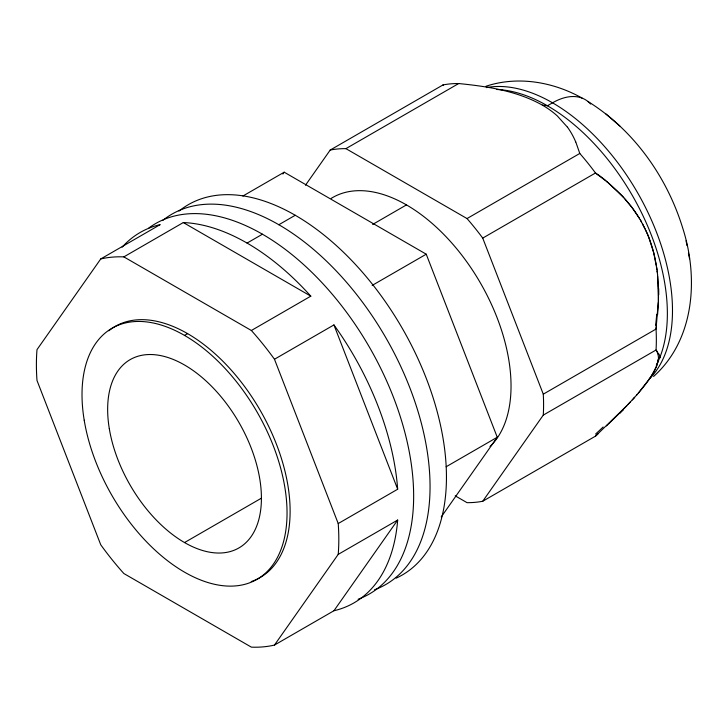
<?xml version="1.0" encoding="UTF-8"?>
<svg xmlns="http://www.w3.org/2000/svg" width="728" height="728" viewBox="0 0 728 728"><rect width="100%" height="100%" fill="white"/><g stroke="black" fill="none" stroke-linecap="round" stroke-linejoin="round"><path stroke-width="1.09" d="M658.503 295.704L658.503 294.549M658.494 296.842L658.394 301.256M658.358 302.329L657.63 314.451M656.492 325.534L656.046 329.056A193.903 111.948 60 0 1 656.046 350.004L656.492 350.623M654.818 370.097L653.962 371.708M653.826 371.963L649.995 378.141M652.079 374.929L656.52 366.393L658.43 359.113A164.519 34.716 -38.9 0 0 658.449 357.494M651.869 375.266L650.286 377.714M650.04 378.078L638.338 393.093M649.858 378.351L649.048 379.525A109.673 23.178 -38.8 0 1 638.41 392.993M122.122 247.201A213.841 123.46 60 0 1 160.196 224.615L100.737 258.95L36.992 349.64A213.841 123.46 60 0 0 36.992 380.462L100.737 544.771A213.841 123.46 60 0 0 123.86 573.528L251.36 647.137A213.841 123.46 60 0 0 274.474 645.072L333.934 610.746A213.841 123.46 60 0 0 397.679 520.047L338.22 554.381L274.474 645.072M282.892 174.047L284.193 172.19L426.235 254.199L497.26 437.246L441.223 516.971M305.469 185.24L330.212 150.041L442.979 84.939A193.903 111.948 60 0 1 458.686 83.538C487.369 86.414 516.889 90.836 542.378 105.132A109.773 63.382 0 0 1 557.33 115.961L567.412 127.163M333.934 610.746L397.679 520.047M455.209 495.832L467.021 502.657A193.903 111.948 60 0 0 482.728 501.255L543.279 415.106L656.046 350.004L657.857 353.38L658.503 357.448M636.554 395.14L638.429 392.993M636.964 394.676L634.161 397.816M634.616 397.315L633.824 398.189M633.924 398.089L632.969 399.126M633.023 399.071L628.919 403.494M632.277 399.89L632.732 399.39M630.475 401.838L628.073 404.386M628.319 404.131L622.695 409.955M626.799 405.724L595.495 436.145L482.728 501.255M618.927 413.75L616.743 415.916M616.034 416.625L614.614 418.018M653.58 376.458C694.63 339.858 698.716 277.878 682.773 228.264C666.994 176.877 633.797 130.003 587.887 101.438M613.904 418.709L610.455 422.058M609.773 422.713L608.426 424.005M607.753 424.642L606.424 425.916M598.016 433.815L595.495 436.145M123.86 256.884L183.31 222.55A213.841 123.46 60 0 1 310.811 296.159L251.36 330.494L123.86 256.884A213.841 123.46 60 0 0 100.737 258.95M242.897 196.032L284.193 172.19M330.212 150.041A193.903 111.948 60 0 1 345.918 148.639L458.686 83.538M247.065 243.079L262.444 234.207M278.842 224.734L295.24 215.261M372.627 224.452L406.47 204.905M184.53 335.408L187.606 333.633M345.918 148.639L467.021 218.564L579.788 153.453L575.766 141.924M372.163 285.412L426.235 254.199M467.021 218.564A193.903 111.948 60 0 1 482.728 238.101L595.495 172.991L607.571 182.255L618.199 191.837M251.36 330.494A213.841 123.46 60 0 1 274.474 359.25L333.934 324.925A213.841 123.46 60 0 1 397.679 489.225L338.22 523.55A213.841 123.46 60 0 1 338.22 554.381M184.53 542.56L261.334 498.225M543.279 415.106A193.903 111.948 60 0 0 543.279 394.166L656.046 329.056L658.421 300.464L657.548 274.693M446.137 466.766L497.26 437.246M486.022 86.241C517.936 75.685 553.344 81.891 582.2 98.153M542.378 105.132L547.429 105.769L552.552 102.812A65.238 37.665 -60 0 1 590.663 104.068M183.31 222.55L310.811 296.159M598.016 174.811L595.495 172.991A193.903 111.948 60 0 0 579.788 153.453M606.433 181.308L607.762 182.41M608.435 182.974L623.86 197.698M619.774 125.953L605.933 113.932M625.043 199.008L632.268 207.817M632.732 208.436L633.205 209.073M443.343 85.44L442.979 84.939L443.425 85.558M633.442 209.391L634.161 210.392M634.407 210.738L634.898 211.439M635.144 211.793L636.427 213.668M636.691 214.068L640.112 219.537M639.43 218.391L631.358 206.616L622.695 196.442A164.519 129.611 84.8 0 0 618.909 192.592M640.14 219.574L641.586 222.086M640.485 220.174L645.145 228.956M642.469 223.696L647.447 234.061M645.69 230.121L646.291 231.413M646.582 232.068L647.756 234.807M647.711 234.68L648.575 236.8M647.92 235.19L648.775 237.328A109.673 86.496 84.9 0 1 655.5 260.815M648.739 237.228L653.671 252.571L656.847 268.869M482.728 238.101L543.279 394.166M333.934 324.925L397.679 489.225M274.474 359.25L338.22 523.55M657.73 353.016L658.03 353.954M686.067 240.768L687.014 245.6M688.433 253.071L689.553 258.768M655.655 261.525L656.046 263.691M656.165 264.41L656.283 265.138M656.52 266.584L656.929 269.487M656.911 269.305L657.138 271.034M657.12 270.934L657.457 273.828M657.184 271.453L657.284 272.281M657.466 273.901L657.611 275.275M657.702 276.231L658.258 284.029M658.285 284.694L658.394 287.278M658.412 287.915L658.43 288.543M486.377 87.597A169.624 97.934 60 0 1 639.757 196.578A169.624 97.934 60 0 1 648.621 379.688M496.514 89.471A169.624 97.934 60 0 1 632.013 194.922A169.624 97.934 60 0 1 656.292 365.247M108.809 330.794A144.972 83.702 60 0 1 260.97 411.693A144.972 83.702 60 0 1 251.242 581.554M162.617 220.548A213.841 123.46 60 0 1 386.25 338.447A213.841 123.46 60 0 1 374.501 589.78M179.024 211.075A213.841 123.46 60 0 1 400.191 324.761A213.841 123.46 60 0 1 396.15 578.159M148.912 227.937A213.841 123.46 60 0 1 371.298 350.468A213.841 123.46 60 0 1 358.094 599.253M331.195 198.389A147.875 85.376 60 0 1 474.328 272.964A147.875 85.376 60 0 1 490.008 446.501M598.079 174.647A242.442 191.237 84.9 0 1 605.851 180.599M658.658 288.543A165.365 130.904 84.9 0 1 658.74 294.567M656.729 314.278A243.725 191.628 84.9 0 1 655.6 325.316M656.51 350.605A242.442 51.224 -38.8 0 1 657.721 352.689M658.267 359.241A133.87 28.292 -38.8 0 1 654.982 369.587M658.512 353.581A182.646 39.248 -37.7 0 1 660.314 357.73M623.441 409.709A165.365 35.599 -38.6 0 1 619.655 413.54M603.139 426.999A243.725 50.66 -38.9 0 1 595.559 434.088M567.476 127.145A175.002 101.037 0 0 1 575.712 141.933M109.291 428.592A108.727 62.772 60 0 0 235.836 549.522A108.727 62.772 60 0 0 208.472 383.237A108.727 62.772 60 0 0 109.291 428.592M84.202 420.192A144.972 83.702 60 0 0 252.944 581.435A144.972 83.702 60 0 0 216.444 359.723A144.972 83.702 60 0 0 84.202 420.192"/></g></svg>
